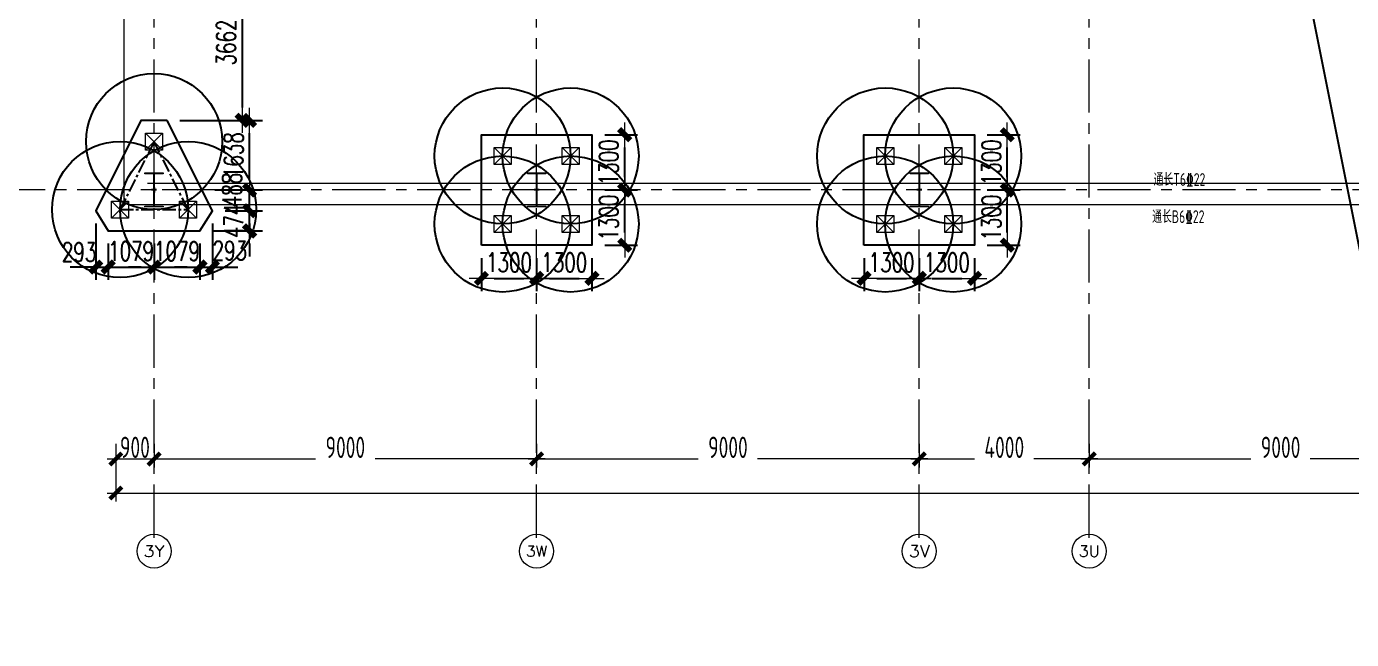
# Model space of a CAD drawing. Extents: x -1201378 to 2367219, y -619313 to 244905.
# Drawn here: x -270759 to -239591, y -265822 to -251402 of the extents above; entities that cross this region are included whole.
import ezdxf
from ezdxf.enums import TextEntityAlignment as Align

# ---------------------------------------------------------------- set-up
doc = ezdxf.new("R2010")
doc.units = 0
doc.header["$LTSCALE"] = 1000
doc.linetypes.add('CENTER', pattern=[2, 1.25, -0.25, 0.25, -0.25])
doc.layers.get('0').update_dxf_attribs({"linetype": 'CONTINUOUS'})
doc.layers.get('Defpoints').update_dxf_attribs({"linetype": 'CONTINUOUS'})
for name, color, linetype in [('A-WINDOW', 140, 'CONTINUOUS'), ('S-DOTE1', 140, 'CENTER'), ('S-HATCH1-W', 252, 'CONTINUOUS'), ('S-SKL-H', 151, 'CONTINUOUS')]:
    doc.layers.add(name, color=color, linetype=linetype)
for name, color, linetype, lineweight in [('S-axis', 111, 'CONTINUOUS', 0), ('S-bkl', 4, 'CONTINUOUS', 0), ('S-col', 2, 'CONTINUOUS', 0), ('S-dim', 81, 'CONTINUOUS', 0), ('S-dote', 5, 'CENTER', 0), ('S-zhuang', 1, 'CONTINUOUS', 0)]:
    doc.layers.add(name, color=color, linetype=linetype, lineweight=lineweight)
doc.styles.add('_TCH_AXIS', font='COMPLEX', dxfattribs={"bigfont": 'GBCBIG'})
doc.styles.add('SS1', font='tj-romans1.shx', dxfattribs={"width": 0.7, "bigfont": 'tj-hztxt1.shx'})
doc.styles.add('TSSD_Dimension', font='tssdeng.shx', dxfattribs={"width": 0.7, "bigfont": 'hztxt.shx'})
doc.styles.add('样式 1', font='yjkeng.shx', dxfattribs={"width": 0.7, "height": 300, "bigfont": 'yjkchn.shx'})
doc.dimstyles.new('S-150-ARCHI', dxfattribs={"dimscale": 150, "dimtxt": 3, "dimasz": 2, "dimexe": 2, "dimexo": 2, "dimgap": 1, "dimtad": 1, "dimdec": 0, "dimzin": 0, "dimdsep": 46, "dimtxsty": 'SS1', "dimblk1": 'TT', "dimblk2": 'TT', "dimsah": 1, "dimcen": 1, "dimclrd": 256, "dimclre": 256, "dimclrt": 256, "dimadec": 0, "dimazin": 0, "dimtfac": 1, "dimtdec": 0, "dimtix": 1, "dimtmove": 2, "dimatfit": 0, "dimldrblk": 'TT', "dimfxl": 2, "dimtolj": 1, "dimtzin": 0, "dimarcsym": 0})
doc.dimstyles.new('TSSD_200_200', dxfattribs={"dimtxt": 500, "dimasz": 200, "dimexe": 200, "dimexo": 500, "dimgap": 200, "dimtad": 1, "dimdec": 0, "dimzin": 0, "dimdsep": 46, "dimtxsty": 'TSSD_Dimension', "dimblk": 'ARCHTICK', "dimcen": 0, "dimdle": 200, "dimclrt": 7, "dimadec": 0, "dimazin": 0, "dimtfac": 1, "dimtdec": 0, "dimtix": 1, "dimtmove": 2, "dimatfit": 3, "dimfxl": 1, "dimtolj": 1, "dimtzin": 0, "dimarcsym": 0})

# ---------------------------------------------------------------- blocks, each defined once
blk = doc.blocks.new('w42343243')
at = {"layer": 'S-col'}
blk.add_lwpolyline([(-165069, 621020), (-164639, 621020), (-164639, 621002), (-164848, 621002), (-164848, 620238), (-164639, 620238), (-164639, 620220), (-165069, 620220), (-165069, 620238), (-164860, 620238), (-164860, 621002), (-165069, 621002)], close=True, dxfattribs=at)
blk = doc.blocks.new('42343')
at = {"layer": 'A-WINDOW'}
for p in [(-148000, -71700), (-139000, -71700), (-130000, -71700)]:
    blk.add_blockref('w42343243', p, dxfattribs=at)
blk = doc.blocks.new('_ArchTick')
at = {"color": 0, "linetype": 'ByBlock', "const_width": 0.5}
blk.add_lwpolyline([(-0.71, -0.71), (0.71, 0.71)], dxfattribs=at)
blk = doc.blocks.new('*D486')
at = {"layer": 'Defpoints', "color": 0, "transparency": 16777216}
for p in [(-268658, -360718), (-267758, -360718), (-267758, -361576)]:
    blk.add_point(p, dxfattribs=at)
at = {"layer": 'S-axis', "color": 0, "lineweight": -2, "transparency": 16777216}
for p, q in [((-268658, -361218), (-268658, -361776)), ((-267758, -361218), (-267758, -361776)), ((-268858, -361576), (-267558, -361576))]:
    blk.add_line(p, q, dxfattribs=at)
at = {"layer": 'S-axis', "color": 0, "lineweight": -2, "transparency": 16777216, "xscale": 200, "yscale": 200, "zscale": 200, "rotation": 180}
blk.add_blockref('_ArchTick', (-268658, -361576), dxfattribs=at)
at = {"layer": 'S-axis', "color": 0, "lineweight": -2, "transparency": 16777216, "xscale": 200, "yscale": 200, "zscale": 200}
blk.add_blockref('_ArchTick', (-267758, -361576), dxfattribs=at)
at = {"layer": 'S-axis', "color": 7, "transparency": 16777216, "insert": (-268208, -361301), "char_height": 500, "attachment_point": 5, "style": 'TSSD_Dimension'}
blk.add_mtext('\\A1;900', dxfattribs=at)
blk = doc.blocks.new('*D487')
at = {"layer": 'Defpoints', "color": 0, "transparency": 16777216}
for p in [(-267758, -360718), (-258758, -360718), (-258758, -361576)]:
    blk.add_point(p, dxfattribs=at)
at = {"layer": 'S-axis', "color": 0, "lineweight": -2, "transparency": 16777216}
for p, q in [((-267758, -361218), (-267758, -361776)), ((-258758, -361218), (-258758, -361776)), ((-267958, -361576), (-263957, -361576)), ((-258558, -361576), (-262560, -361576))]:
    blk.add_line(p, q, dxfattribs=at)
at = {"layer": 'S-axis', "color": 0, "lineweight": -2, "transparency": 16777216, "xscale": 200, "yscale": 200, "zscale": 200, "rotation": 180}
blk.add_blockref('_ArchTick', (-267758, -361576), dxfattribs=at)
at = {"layer": 'S-axis', "color": 0, "lineweight": -2, "transparency": 16777216, "xscale": 200, "yscale": 200, "zscale": 200}
blk.add_blockref('_ArchTick', (-258758, -361576), dxfattribs=at)
at = {"layer": 'S-axis', "color": 7, "transparency": 16777216, "insert": (-263258, -361301), "char_height": 500, "attachment_point": 5, "style": 'TSSD_Dimension'}
blk.add_mtext('\\A1;9000', dxfattribs=at)
blk = doc.blocks.new('*D488')
at = {"layer": 'Defpoints', "color": 0, "transparency": 16777216}
for p in [(-258758, -360718), (-249758, -360718), (-249758, -361576)]:
    blk.add_point(p, dxfattribs=at)
at = {"layer": 'S-axis', "color": 0, "lineweight": -2, "transparency": 16777216}
for p, q in [((-258758, -361218), (-258758, -361776)), ((-249758, -361218), (-249758, -361776)), ((-258958, -361576), (-254957, -361576)), ((-249558, -361576), (-253560, -361576))]:
    blk.add_line(p, q, dxfattribs=at)
at = {"layer": 'S-axis', "color": 0, "lineweight": -2, "transparency": 16777216, "xscale": 200, "yscale": 200, "zscale": 200, "rotation": 180}
blk.add_blockref('_ArchTick', (-258758, -361576), dxfattribs=at)
at = {"layer": 'S-axis', "color": 0, "lineweight": -2, "transparency": 16777216, "xscale": 200, "yscale": 200, "zscale": 200}
blk.add_blockref('_ArchTick', (-249758, -361576), dxfattribs=at)
at = {"layer": 'S-axis', "color": 7, "transparency": 16777216, "insert": (-254258, -361301), "char_height": 500, "attachment_point": 5, "style": 'TSSD_Dimension'}
blk.add_mtext('\\A1;9000', dxfattribs=at)
blk = doc.blocks.new('*D489')
at = {"layer": 'Defpoints', "color": 0, "transparency": 16777216}
for p in [(-249758, -360718), (-245758, -360718), (-245758, -361576)]:
    blk.add_point(p, dxfattribs=at)
at = {"layer": 'S-axis', "color": 0, "lineweight": -2, "transparency": 16777216}
for p, q in [((-249758, -361218), (-249758, -361776)), ((-245758, -361218), (-245758, -361776)), ((-249958, -361576), (-248457, -361576)), ((-245558, -361576), (-247060, -361576))]:
    blk.add_line(p, q, dxfattribs=at)
at = {"layer": 'S-axis', "color": 0, "lineweight": -2, "transparency": 16777216, "xscale": 200, "yscale": 200, "zscale": 200, "rotation": 180}
blk.add_blockref('_ArchTick', (-249758, -361576), dxfattribs=at)
at = {"layer": 'S-axis', "color": 0, "lineweight": -2, "transparency": 16777216, "xscale": 200, "yscale": 200, "zscale": 200}
blk.add_blockref('_ArchTick', (-245758, -361576), dxfattribs=at)
at = {"layer": 'S-axis', "color": 7, "transparency": 16777216, "insert": (-247758, -361301), "char_height": 500, "attachment_point": 5, "style": 'TSSD_Dimension'}
blk.add_mtext('\\A1;4000', dxfattribs=at)
blk = doc.blocks.new('*D490')
at = {"layer": 'Defpoints', "color": 0, "transparency": 16777216}
for p in [(-245758, -360718), (-236758, -360718), (-236758, -361576)]:
    blk.add_point(p, dxfattribs=at)
at = {"layer": 'S-axis', "color": 0, "lineweight": -2, "transparency": 16777216}
for p, q in [((-245758, -361218), (-245758, -361776)), ((-236758, -361218), (-236758, -361776)), ((-245958, -361576), (-241957, -361576)), ((-236558, -361576), (-240560, -361576))]:
    blk.add_line(p, q, dxfattribs=at)
at = {"layer": 'S-axis', "color": 0, "lineweight": -2, "transparency": 16777216, "xscale": 200, "yscale": 200, "zscale": 200, "rotation": 180}
blk.add_blockref('_ArchTick', (-245758, -361576), dxfattribs=at)
at = {"layer": 'S-axis', "color": 0, "lineweight": -2, "transparency": 16777216, "xscale": 200, "yscale": 200, "zscale": 200}
blk.add_blockref('_ArchTick', (-236758, -361576), dxfattribs=at)
at = {"layer": 'S-axis', "color": 7, "transparency": 16777216, "insert": (-241258, -361301), "char_height": 500, "attachment_point": 5, "style": 'TSSD_Dimension'}
blk.add_mtext('\\A1;9000', dxfattribs=at)
blk = doc.blocks.new('*D458')
at = {"layer": 'Defpoints', "color": 0, "transparency": 16777216}
for p in [(-268658, -360818), (-82958, -360818), (-82958, -362376)]:
    blk.add_point(p, dxfattribs=at)
at = {"layer": 'S-axis', "color": 0, "lineweight": -2, "transparency": 16777216}
for p, q in [((-268658, -361318), (-268658, -362576)), ((-82958, -361318), (-82958, -362576)), ((-268858, -362376), (-176749, -362376)), ((-82758, -362376), (-174868, -362376))]:
    blk.add_line(p, q, dxfattribs=at)
at = {"layer": 'S-axis', "color": 0, "lineweight": -2, "transparency": 16777216, "xscale": 200, "yscale": 200, "zscale": 200, "rotation": 180}
blk.add_blockref('_ArchTick', (-268658, -362376), dxfattribs=at)
at = {"layer": 'S-axis', "color": 0, "lineweight": -2, "transparency": 16777216, "xscale": 200, "yscale": 200, "zscale": 200}
blk.add_blockref('_ArchTick', (-82958, -362376), dxfattribs=at)
at = {"layer": 'S-axis', "color": 7, "transparency": 16777216, "insert": (-175808, -362101), "char_height": 500, "attachment_point": 5, "style": 'TSSD_Dimension'}
blk.add_mtext('\\A1;185700', dxfattribs=at)
blk = doc.blocks.new('S-ZHUANG-400')
at = {"layer": 'S-zhuang'}
for p, q in [((200, -200), (-200, 200)), ((-200, -200), (200, 200))]:
    blk.add_line(p, q, dxfattribs=at)
blk.add_lwpolyline([(-200, 200), (200, 200), (200, -200), (-200, -200)], close=True, dxfattribs=at)
blk = doc.blocks.new('CT4')
at = {"layer": 'Defpoints'}
for centre in [(-100831, -168442), (-99231, -168442), (-100831, -170042), (-99231, -170042)]:
    blk.add_circle(centre, 1600, dxfattribs=at)
at = {"layer": 'S-DOTE1', "ltscale": 0.25}
for p, q in [((-99971, -169242), (-100091, -169242)), ((-100031, -169182), (-100031, -169302))]:
    blk.add_line(p, q, dxfattribs=at)
at = {"layer": 'S-HATCH1-W'}
blk.add_lwpolyline([(-101331, -170542), (-101331, -167942), (-98731, -167942), (-98731, -170542)], close=True, dxfattribs=at)
at = {"layer": 'S-zhuang', "rotation": 90.00000000000001}
for p in [(-100831, -168442), (-99231, -168442), (-100831, -170042), (-99231, -170042)]:
    blk.add_blockref('S-ZHUANG-400', p, dxfattribs=at)
blk = doc.blocks.new('CT3')
at = {"layer": 'Defpoints'}
for centre in [(-101758, -256416), (-102558, -258016), (-100958, -258016)]:
    blk.add_circle(centre, 1600, dxfattribs=at)
at = {"layer": 'S-DOTE1', "ltscale": 0.25}
for p, q in [((-101698, -257554), (-101818, -257554)), ((-101758, -257494), (-101758, -257614))]:
    blk.add_line(p, q, dxfattribs=at)
at = {"layer": 'S-DOTE1', "linetype": 'CENTER', "ltscale": 0.25}
blk.add_lwpolyline([(-100958, -258016), (-101758, -256416), (-102558, -258016)], close=True, dxfattribs=at)
at = {"layer": 'S-HATCH1-W'}
blk.add_lwpolyline([(-101449, -255916), (-102067, -255916), (-103130, -258042), (-102837, -258516), (-100680, -258516), (-100387, -258042)], close=True, dxfattribs=at)
at = {"layer": 'S-zhuang', "rotation": 90.00000000000001}
for p in [(-101758, -256416), (-102558, -258016), (-100958, -258016)]:
    blk.add_blockref('S-ZHUANG-400', p, dxfattribs=at)
blk = doc.blocks.new('TT')
blk.add_line((-0.97, 0), (0.97, 0))
at = {"const_width": 0.45}
blk.add_lwpolyline([(-0.44, -0.44), (0.44, 0.44)], dxfattribs=at)
blk = doc.blocks.new('*D1281')
at = {"layer": 'Defpoints', "color": 0, "transparency": 16777216}
for p in [(-260058, -256548), (-258758, -256548), (-258758, -257327)]:
    blk.add_point(p, dxfattribs=at)
at = {"layer": 'S-dim', "lineweight": -2, "transparency": 16777216}
for p, q in [((-260058, -256848), (-260058, -257627)), ((-258758, -256848), (-258758, -257627)), ((-259758, -257327), (-259058, -257327))]:
    blk.add_line(p, q, dxfattribs=at)
at = {"layer": 'S-dim', "lineweight": -2, "transparency": 16777216, "xscale": 300, "yscale": 300, "zscale": 300, "rotation": 180}
blk.add_blockref('TT', (-260058, -257327), dxfattribs=at)
at = {"layer": 'S-dim', "lineweight": -2, "transparency": 16777216, "xscale": 300, "yscale": 300, "zscale": 300}
blk.add_blockref('TT', (-258758, -257327), dxfattribs=at)
at = {"layer": 'S-dim', "transparency": 16777216, "insert": (-259408, -256952), "char_height": 450, "attachment_point": 5, "style": 'SS1'}
blk.add_mtext('\\A1;1300', dxfattribs=at)
blk = doc.blocks.new('*D1282')
at = {"layer": 'Defpoints', "color": 0, "transparency": 16777216}
for p in [(-258758, -256548), (-257458, -256548), (-257458, -257327)]:
    blk.add_point(p, dxfattribs=at)
at = {"layer": 'S-dim', "lineweight": -2, "transparency": 16777216}
for p, q in [((-258758, -256848), (-258758, -257627)), ((-257458, -256848), (-257458, -257627)), ((-258458, -257327), (-257758, -257327))]:
    blk.add_line(p, q, dxfattribs=at)
at = {"layer": 'S-dim', "lineweight": -2, "transparency": 16777216, "xscale": 300, "yscale": 300, "zscale": 300, "rotation": 180}
blk.add_blockref('TT', (-258758, -257327), dxfattribs=at)
at = {"layer": 'S-dim', "lineweight": -2, "transparency": 16777216, "xscale": 300, "yscale": 300, "zscale": 300}
blk.add_blockref('TT', (-257458, -257327), dxfattribs=at)
at = {"layer": 'S-dim', "transparency": 16777216, "insert": (-258108, -256952), "char_height": 450, "attachment_point": 5, "style": 'SS1'}
blk.add_mtext('\\A1;1300', dxfattribs=at)
blk = doc.blocks.new('*D1283')
at = {"layer": 'Defpoints', "color": 0, "transparency": 16777216}
for p in [(-257458, -255248), (-256687, -255248), (-257458, -256548)]:
    blk.add_point(p, dxfattribs=at)
at = {"layer": 'S-dim', "lineweight": -2, "transparency": 16777216}
for p, q in [((-257158, -255248), (-256387, -255248)), ((-256687, -256248), (-256687, -255548)), ((-257158, -256548), (-256387, -256548))]:
    blk.add_line(p, q, dxfattribs=at)
at = {"layer": 'S-dim', "lineweight": -2, "transparency": 16777216, "xscale": 300, "yscale": 300, "zscale": 300}
for p, rotation in [((-256687, -255248), 90), ((-256687, -256548), 270)]:
    blk.add_blockref('TT', p, dxfattribs=dict(at, rotation=rotation))
at = {"layer": 'S-dim', "transparency": 16777216, "insert": (-257062, -255898), "char_height": 450, "attachment_point": 5, "rotation": 90, "style": 'SS1'}
blk.add_mtext('\\A1;1300', dxfattribs=at)
blk = doc.blocks.new('*D1284')
at = {"layer": 'Defpoints', "color": 0, "transparency": 16777216}
for p in [(-257458, -253948), (-256687, -253948), (-257458, -255248)]:
    blk.add_point(p, dxfattribs=at)
at = {"layer": 'S-dim', "lineweight": -2, "transparency": 16777216}
for p, q in [((-257158, -253948), (-256387, -253948)), ((-256687, -254948), (-256687, -254248)), ((-257158, -255248), (-256387, -255248))]:
    blk.add_line(p, q, dxfattribs=at)
at = {"layer": 'S-dim', "lineweight": -2, "transparency": 16777216, "xscale": 300, "yscale": 300, "zscale": 300}
for p, rotation in [((-256687, -253948), 90), ((-256687, -255248), 270)]:
    blk.add_blockref('TT', p, dxfattribs=dict(at, rotation=rotation))
at = {"layer": 'S-dim', "transparency": 16777216, "insert": (-257062, -254598), "char_height": 450, "attachment_point": 5, "rotation": 90, "style": 'SS1'}
blk.add_mtext('\\A1;1300', dxfattribs=at)
blk = doc.blocks.new('*D1285')
at = {"layer": 'Defpoints', "color": 0, "transparency": 16777216}
for p in [(-251058, -256548), (-249758, -256548), (-249758, -257327)]:
    blk.add_point(p, dxfattribs=at)
at = {"layer": 'S-dim', "lineweight": -2, "transparency": 16777216}
for p, q in [((-251058, -256848), (-251058, -257627)), ((-249758, -256848), (-249758, -257627)), ((-250758, -257327), (-250058, -257327))]:
    blk.add_line(p, q, dxfattribs=at)
at = {"layer": 'S-dim', "lineweight": -2, "transparency": 16777216, "xscale": 300, "yscale": 300, "zscale": 300, "rotation": 180}
blk.add_blockref('TT', (-251058, -257327), dxfattribs=at)
at = {"layer": 'S-dim', "lineweight": -2, "transparency": 16777216, "xscale": 300, "yscale": 300, "zscale": 300}
blk.add_blockref('TT', (-249758, -257327), dxfattribs=at)
at = {"layer": 'S-dim', "transparency": 16777216, "insert": (-250408, -256952), "char_height": 450, "attachment_point": 5, "style": 'SS1'}
blk.add_mtext('\\A1;1300', dxfattribs=at)
blk = doc.blocks.new('*D1286')
at = {"layer": 'Defpoints', "color": 0, "transparency": 16777216}
for p in [(-249758, -256548), (-248458, -256548), (-248458, -257327)]:
    blk.add_point(p, dxfattribs=at)
at = {"layer": 'S-dim', "lineweight": -2, "transparency": 16777216}
for p, q in [((-249758, -256848), (-249758, -257627)), ((-248458, -256848), (-248458, -257627)), ((-249458, -257327), (-248758, -257327))]:
    blk.add_line(p, q, dxfattribs=at)
at = {"layer": 'S-dim', "lineweight": -2, "transparency": 16777216, "xscale": 300, "yscale": 300, "zscale": 300, "rotation": 180}
blk.add_blockref('TT', (-249758, -257327), dxfattribs=at)
at = {"layer": 'S-dim', "lineweight": -2, "transparency": 16777216, "xscale": 300, "yscale": 300, "zscale": 300}
blk.add_blockref('TT', (-248458, -257327), dxfattribs=at)
at = {"layer": 'S-dim', "transparency": 16777216, "insert": (-249108, -256952), "char_height": 450, "attachment_point": 5, "style": 'SS1'}
blk.add_mtext('\\A1;1300', dxfattribs=at)
blk = doc.blocks.new('*D1287')
at = {"layer": 'Defpoints', "color": 0, "transparency": 16777216}
for p in [(-248458, -255248), (-247687, -255248), (-248458, -256548)]:
    blk.add_point(p, dxfattribs=at)
at = {"layer": 'S-dim', "lineweight": -2, "transparency": 16777216}
for p, q in [((-248158, -255248), (-247387, -255248)), ((-247687, -256248), (-247687, -255548)), ((-248158, -256548), (-247387, -256548))]:
    blk.add_line(p, q, dxfattribs=at)
at = {"layer": 'S-dim', "lineweight": -2, "transparency": 16777216, "xscale": 300, "yscale": 300, "zscale": 300}
for p, rotation in [((-247687, -255248), 90), ((-247687, -256548), 270)]:
    blk.add_blockref('TT', p, dxfattribs=dict(at, rotation=rotation))
at = {"layer": 'S-dim', "transparency": 16777216, "insert": (-248062, -255898), "char_height": 450, "attachment_point": 5, "rotation": 90, "style": 'SS1'}
blk.add_mtext('\\A1;1300', dxfattribs=at)
blk = doc.blocks.new('*D1288')
at = {"layer": 'Defpoints', "color": 0, "transparency": 16777216}
for p in [(-248458, -253948), (-247687, -253948), (-248458, -255248)]:
    blk.add_point(p, dxfattribs=at)
at = {"layer": 'S-dim', "lineweight": -2, "transparency": 16777216}
for p, q in [((-248158, -253948), (-247387, -253948)), ((-247687, -254948), (-247687, -254248)), ((-248158, -255248), (-247387, -255248))]:
    blk.add_line(p, q, dxfattribs=at)
at = {"layer": 'S-dim', "lineweight": -2, "transparency": 16777216, "xscale": 300, "yscale": 300, "zscale": 300}
for p, rotation in [((-247687, -253948), 90), ((-247687, -255248), 270)]:
    blk.add_blockref('TT', p, dxfattribs=dict(at, rotation=rotation))
at = {"layer": 'S-dim', "transparency": 16777216, "insert": (-248062, -254598), "char_height": 450, "attachment_point": 5, "rotation": 90, "style": 'SS1'}
blk.add_mtext('\\A1;1300', dxfattribs=at)
blk = doc.blocks.new('*D1501')
at = {"layer": 'Defpoints', "color": 0, "transparency": 16777216}
for p in [(-269130, -255736), (-268837, -256210), (-268837, -257061)]:
    blk.add_point(p, dxfattribs=at)
at = {"layer": 'S-dim', "lineweight": -2, "transparency": 16777216}
for p, q in [((-269130, -256036), (-269130, -257361)), ((-268837, -256510), (-268837, -257361)), ((-269430, -257061), (-269730, -257061)), ((-269130, -257061), (-268837, -257061)), ((-268537, -257061), (-268237, -257061))]:
    blk.add_line(p, q, dxfattribs=at)
at = {"layer": 'S-dim', "lineweight": -2, "transparency": 16777216, "xscale": 300, "yscale": 300, "zscale": 300}
blk.add_blockref('TT', (-269130, -257061), dxfattribs=at)
at = {"layer": 'S-dim', "lineweight": -2, "transparency": 16777216, "xscale": 300, "yscale": 300, "zscale": 300, "rotation": 180}
blk.add_blockref('TT', (-268837, -257061), dxfattribs=at)
at = {"layer": 'S-dim', "transparency": 16777216, "insert": (-269522, -256708), "char_height": 450, "attachment_point": 5, "style": 'SS1'}
blk.add_mtext('\\A1;293', dxfattribs=at)
blk = doc.blocks.new('*D1502')
at = {"layer": 'Defpoints', "color": 0, "transparency": 16777216}
for p in [(-268837, -256210), (-267758, -256210), (-267758, -257061)]:
    blk.add_point(p, dxfattribs=at)
at = {"layer": 'S-dim', "lineweight": -2, "transparency": 16777216}
for p, q in [((-268837, -256510), (-268837, -257361)), ((-267758, -256510), (-267758, -257361)), ((-269137, -257061), (-269437, -257061)), ((-268837, -257061), (-267758, -257061)), ((-267458, -257061), (-267158, -257061))]:
    blk.add_line(p, q, dxfattribs=at)
at = {"layer": 'S-dim', "lineweight": -2, "transparency": 16777216, "xscale": 300, "yscale": 300, "zscale": 300}
blk.add_blockref('TT', (-268837, -257061), dxfattribs=at)
at = {"layer": 'S-dim', "lineweight": -2, "transparency": 16777216, "xscale": 300, "yscale": 300, "zscale": 300, "rotation": 180}
blk.add_blockref('TT', (-267758, -257061), dxfattribs=at)
at = {"layer": 'S-dim', "transparency": 16777216, "insert": (-268298, -256686), "char_height": 450, "attachment_point": 5, "style": 'SS1'}
blk.add_mtext('\\A1;1079', dxfattribs=at)
blk = doc.blocks.new('*D1503')
at = {"layer": 'Defpoints', "color": 0, "transparency": 16777216}
for p in [(-267758, -256210), (-266680, -256210), (-266680, -257061)]:
    blk.add_point(p, dxfattribs=at)
at = {"layer": 'S-dim', "lineweight": -2, "transparency": 16777216}
for p, q in [((-267758, -256510), (-267758, -257361)), ((-266680, -256510), (-266680, -257361)), ((-268058, -257061), (-268358, -257061)), ((-267758, -257061), (-266680, -257061)), ((-266380, -257061), (-266080, -257061))]:
    blk.add_line(p, q, dxfattribs=at)
at = {"layer": 'S-dim', "lineweight": -2, "transparency": 16777216, "xscale": 300, "yscale": 300, "zscale": 300}
blk.add_blockref('TT', (-267758, -257061), dxfattribs=at)
at = {"layer": 'S-dim', "lineweight": -2, "transparency": 16777216, "xscale": 300, "yscale": 300, "zscale": 300, "rotation": 180}
blk.add_blockref('TT', (-266680, -257061), dxfattribs=at)
at = {"layer": 'S-dim', "transparency": 16777216, "insert": (-267219, -256686), "char_height": 450, "attachment_point": 5, "style": 'SS1'}
blk.add_mtext('\\A1;1079', dxfattribs=at)
blk = doc.blocks.new('*D1504')
at = {"layer": 'Defpoints', "color": 0, "transparency": 16777216}
for p in [(-266387, -255736), (-266680, -256210), (-266387, -257061)]:
    blk.add_point(p, dxfattribs=at)
at = {"layer": 'S-dim', "lineweight": -2, "transparency": 16777216}
for p, q in [((-266387, -256036), (-266387, -257361)), ((-266680, -256510), (-266680, -257361)), ((-266980, -257061), (-267280, -257061)), ((-266680, -257061), (-266387, -257061)), ((-266087, -257061), (-265787, -257061))]:
    blk.add_line(p, q, dxfattribs=at)
at = {"layer": 'S-dim', "lineweight": -2, "transparency": 16777216, "xscale": 300, "yscale": 300, "zscale": 300}
blk.add_blockref('TT', (-266680, -257061), dxfattribs=at)
at = {"layer": 'S-dim', "lineweight": -2, "transparency": 16777216, "xscale": 300, "yscale": 300, "zscale": 300, "rotation": 180}
blk.add_blockref('TT', (-266387, -257061), dxfattribs=at)
at = {"layer": 'S-dim', "transparency": 16777216, "insert": (-265976, -256674), "char_height": 450, "attachment_point": 5, "style": 'SS1'}
blk.add_mtext('\\A1;293', dxfattribs=at)
blk = doc.blocks.new('*D1505')
at = {"layer": 'Defpoints', "color": 0, "transparency": 16777216}
for p in [(-266387, -255736), (-265511, -255736), (-266680, -256210)]:
    blk.add_point(p, dxfattribs=at)
at = {"layer": 'S-dim', "lineweight": -2, "transparency": 16777216}
for p, q in [((-265511, -255436), (-265511, -255136)), ((-266087, -255736), (-265211, -255736)), ((-265511, -256210), (-265511, -255736)), ((-266380, -256210), (-265211, -256210)), ((-265511, -256510), (-265511, -256810))]:
    blk.add_line(p, q, dxfattribs=at)
at = {"layer": 'S-dim', "lineweight": -2, "transparency": 16777216, "xscale": 300, "yscale": 300, "zscale": 300}
for p, rotation in [((-265511, -255736), 270), ((-265511, -256210), 90)]:
    blk.add_blockref('TT', p, dxfattribs=dict(at, rotation=rotation))
at = {"layer": 'S-dim', "transparency": 16777216, "insert": (-265886, -255973), "char_height": 450, "attachment_point": 5, "rotation": 90, "style": 'SS1'}
blk.add_mtext('\\A1;474', dxfattribs=at)
blk = doc.blocks.new('*D1506')
at = {"layer": 'Defpoints', "color": 0, "transparency": 16777216}
for p in [(-266630, -255248), (-265511, -255248), (-266387, -255736)]:
    blk.add_point(p, dxfattribs=at)
at = {"layer": 'S-dim', "lineweight": -2, "transparency": 16777216}
for p, q in [((-265511, -254948), (-265511, -254648)), ((-266330, -255248), (-265211, -255248)), ((-265511, -255736), (-265511, -255248)), ((-266087, -255736), (-265211, -255736)), ((-265511, -256036), (-265511, -256336))]:
    blk.add_line(p, q, dxfattribs=at)
at = {"layer": 'S-dim', "lineweight": -2, "transparency": 16777216, "xscale": 300, "yscale": 300, "zscale": 300}
for p, rotation in [((-265511, -255248), 270), ((-265511, -255736), 90)]:
    blk.add_blockref('TT', p, dxfattribs=dict(at, rotation=rotation))
at = {"layer": 'S-dim', "transparency": 16777216, "insert": (-265926, -255246), "char_height": 450, "attachment_point": 5, "rotation": 90, "style": 'SS1'}
blk.add_mtext('\\A1;488', dxfattribs=at)
blk = doc.blocks.new('*D1507')
at = {"layer": 'Defpoints', "color": 0, "transparency": 16777216}
for p in [(-267449, -253610), (-265511, -253610), (-266630, -255248)]:
    blk.add_point(p, dxfattribs=at)
at = {"layer": 'S-dim', "lineweight": -2, "transparency": 16777216}
for p, q in [((-267149, -253610), (-265211, -253610)), ((-265511, -254948), (-265511, -253910)), ((-266330, -255248), (-265211, -255248))]:
    blk.add_line(p, q, dxfattribs=at)
at = {"layer": 'S-dim', "lineweight": -2, "transparency": 16777216, "xscale": 300, "yscale": 300, "zscale": 300}
for p, rotation in [((-265511, -253610), 90), ((-265511, -255248), 270)]:
    blk.add_blockref('TT', p, dxfattribs=dict(at, rotation=rotation))
at = {"layer": 'S-dim', "transparency": 16777216, "insert": (-265886, -254429), "char_height": 450, "attachment_point": 5, "rotation": 90, "style": 'SS1'}
blk.add_mtext('\\A1;1638', dxfattribs=at)
blk = doc.blocks.new('*D1767')
at = {"layer": 'Defpoints', "color": 0, "transparency": 16777216}
for p in [(-266458, -249948), (-266669, -253610), (-265687, -253610)]:
    blk.add_point(p, dxfattribs=at)
at = {"layer": 'S-dim', "lineweight": -2, "transparency": 16777216}
for p, q in [((-266158, -249948), (-265387, -249948)), ((-265687, -250248), (-265687, -253310)), ((-266369, -253610), (-265387, -253610))]:
    blk.add_line(p, q, dxfattribs=at)
at = {"layer": 'S-dim', "lineweight": -2, "transparency": 16777216, "xscale": 300, "yscale": 300, "zscale": 300}
for p, rotation in [((-265687, -249948), 90), ((-265687, -253610), 270)]:
    blk.add_blockref('TT', p, dxfattribs=dict(at, rotation=rotation))
at = {"layer": 'S-dim', "transparency": 16777216, "insert": (-266062, -251779), "char_height": 450, "attachment_point": 5, "rotation": 90, "style": 'SS1'}
blk.add_mtext('\\A1;3662', dxfattribs=at)
blk = doc.blocks.new('3#轴网')
at = {"layer": 'S-axis'}
for centre in [(-267758.5, -363744.2), (-258758.5, -363744.2), (-249758.5, -363744.2), (-245758.5, -363744.2)]:
    blk.add_circle(centre, 400, dxfattribs=at)
at = {"layer": 'S-dote'}
for p, q in [((-267758.5, -363428.2), (-267758.5, -277213.2)), ((-258758.5, -363428.2), (-258758.5, -277944.2)), ((-249758.5, -363428.2), (-249758.5, -277944.2)), ((-245758.5, -363428.2), (-245758.5, -277948.2)), ((-78316.2, -355248.2), (-273210.6, -355248.2))]:
    blk.add_line(p, q, dxfattribs=at)
at = {"layer": 'S-axis', "style": '_TCH_AXIS'}
for s, height, p, p2 in [('3Y', 270.86, (-268003.5, -363879.7), (-267513.4, -363879.7)), ('3W', 255.29, (-259007.7, -363871.9), (-258509.3, -363871.9)), ('3V', 276.42, (-250002, -363882.4), (-249515, -363882.4)), ('3U', 265.5, (-246005, -363877), (-245511.9, -363877))]:
    blk.add_text(s, height=height, dxfattribs=at).set_placement(p, p2, align=Align.FIT)
at = {"layer": 'S-axis'}
for base, p1, p2, picture, middle in [((-267758.5, -361576), (-268658.5, -360718), (-267758.5, -360718), '*D486', (-268208.5, -361301)), ((-82958.5, -362376), (-268658.5, -360818), (-82958.5, -360818), '*D458', (-175808.5, -362101)), ((-258758.5, -361576), (-267758.5, -360718), (-258758.5, -360718), '*D487', (-263258.5, -361301)), ((-249758.5, -361576), (-258758.5, -360718), (-249758.5, -360718), '*D488', (-254258.5, -361301)), ((-245758.5, -361576), (-249758.5, -360718), (-245758.5, -360718), '*D489', (-247758.5, -361301)), ((-236758.5, -361576), (-245758.5, -360718), (-236758.5, -360718), '*D490', (-241258.5, -361301))]:
    dim = blk.add_linear_dim(base=base, p1=p1, p2=p2, angle=0, dimstyle='TSSD_200_200', dxfattribs=at)
    dim.commit()
    dim.dimension.update_dxf_attribs({"geometry": picture, "text_midpoint": middle, "dimtype": 161})

msp = doc.modelspace()

# ---------------------------------------------------------------- linework, layer by layer
at = {"layer": 'Defpoints', "color": 1}
msp.add_line((-252625.7, -190373.6), (-224626.9, -330727.7), dxfattribs=at)
at = {"layer": 'S-bkl'}
for p, q in [((-268458.5, -255598.2), (-268458.5, -236890)), ((-83308.5, -255598.2), (-268308.5, -255598.2))]:
    msp.add_line(p, q, dxfattribs=at)
msp.add_lwpolyline([(-83708.5, -203498.2), (-83708.5, -255098.2), (-267908.5, -255098.2)], dxfattribs=at)

# ---------------------------------------------------------------- block references
at = {"layer": 'S-axis'}
msp.add_blockref('3#轴网', (0, 100000), dxfattribs=at)
at = {"layer": 'S-col'}
msp.add_blockref('42343', (45095.7, -804168.2), dxfattribs=at)
at = {"layer": 'S-zhuang'}
for name, p in [('CT3', (-166000, 2306)), ('CT4', (-158727.3, -86006.2)), ('CT4', (-149727.3, -86006.2))]:
    msp.add_blockref(name, p, dxfattribs=at)

# ---------------------------------------------------------------- texts
at = {"layer": 'S-SKL-H', "style": '样式 1', "width": 0.7}
for s, p in [('通长T6%%13222', (-244246.8, -255151.3)), ('通长B6%%13222', (-244279.8, -256025.2))]:
    msp.add_text(s, height=300, dxfattribs=at).set_placement(p)

# ---------------------------------------------------------------- dimensions: what is measured, and where the dimension line sits
at = {"layer": 'S-dim'}
for base, p1, p2, picture, middle in [((-265686.9, -253610.1), (-266458.5, -249948.2), (-266669.3, -253610.1), '*D1767', (-266061.9, -251779.1)), ((-265510.6, -253610.1), (-266630.4, -255248.2), (-267449.4, -253610.1), '*D1507', (-265885.6, -254429.1)), ((-256686.9, -253948.2), (-257458.5, -255248.2), (-257458.5, -253948.2), '*D1284', (-257061.9, -254598.2)), ((-247686.9, -253948.2), (-248458.5, -255248.2), (-248458.5, -253948.2), '*D1288', (-248061.9, -254598.2)), ((-265510.6, -255735.8), (-266679.7, -256210.1), (-266386.6, -255735.8), '*D1505', (-265885.6, -255972.9)), ((-256686.9, -255248.2), (-257458.5, -256548.2), (-257458.5, -255248.2), '*D1283', (-257061.9, -255898.2)), ((-247686.9, -255248.2), (-248458.5, -256548.2), (-248458.5, -255248.2), '*D1287', (-248061.9, -255898.2))]:
    dim = msp.add_linear_dim(base=base, p1=p1, p2=p2, angle=90, dimstyle='S-150-ARCHI', dxfattribs=at)
    dim.commit()
    dim.dimension.update_dxf_attribs({"geometry": picture, "text_midpoint": middle})
dim = msp.add_linear_dim(base=(-265510.6, -255248.2), p1=(-266386.6, -255735.8), p2=(-266630.4, -255248.2), angle=90, dimstyle='S-150-ARCHI', dxfattribs=at)
dim.commit()
dim.dimension.update_dxf_attribs({"geometry": '*D1506', "text_midpoint": (-265925.9, -255246), "dimtype": 160})
for base, p1, p2, picture, middle in [((-268837.2, -257060.6), (-269130.3, -255735.8), (-268837.2, -256210.1), '*D1501', (-269522, -256708)), ((-266386.6, -257060.6), (-266679.7, -256210.1), (-266386.6, -255735.8), '*D1504', (-265976.3, -256674.4))]:
    dim = msp.add_linear_dim(base=base, p1=p1, p2=p2, dimstyle='S-150-ARCHI', dxfattribs=at)
    dim.commit()
    dim.dimension.update_dxf_attribs({"geometry": picture, "text_midpoint": middle, "dimtype": 160})
for base, p1, p2, picture, middle in [((-267758.5, -257060.6), (-268837.2, -256210.1), (-267758.5, -256210.1), '*D1502', (-268297.8, -256685.6)), ((-266679.7, -257060.6), (-267758.5, -256210.1), (-266679.7, -256210.1), '*D1503', (-267219.1, -256685.6)), ((-258758.5, -257326.8), (-260058.5, -256548.2), (-258758.5, -256548.2), '*D1281', (-259408.5, -256951.8)), ((-257458.5, -257326.8), (-258758.5, -256548.2), (-257458.5, -256548.2), '*D1282', (-258108.5, -256951.8)), ((-249758.5, -257326.8), (-251058.5, -256548.2), (-249758.5, -256548.2), '*D1285', (-250408.5, -256951.8)), ((-248458.5, -257326.8), (-249758.5, -256548.2), (-248458.5, -256548.2), '*D1286', (-249108.5, -256951.8))]:
    dim = msp.add_linear_dim(base=base, p1=p1, p2=p2, dimstyle='S-150-ARCHI', dxfattribs=at)
    dim.commit()
    dim.dimension.update_dxf_attribs({"geometry": picture, "text_midpoint": middle})

doc.saveas('drawing.dxf')
